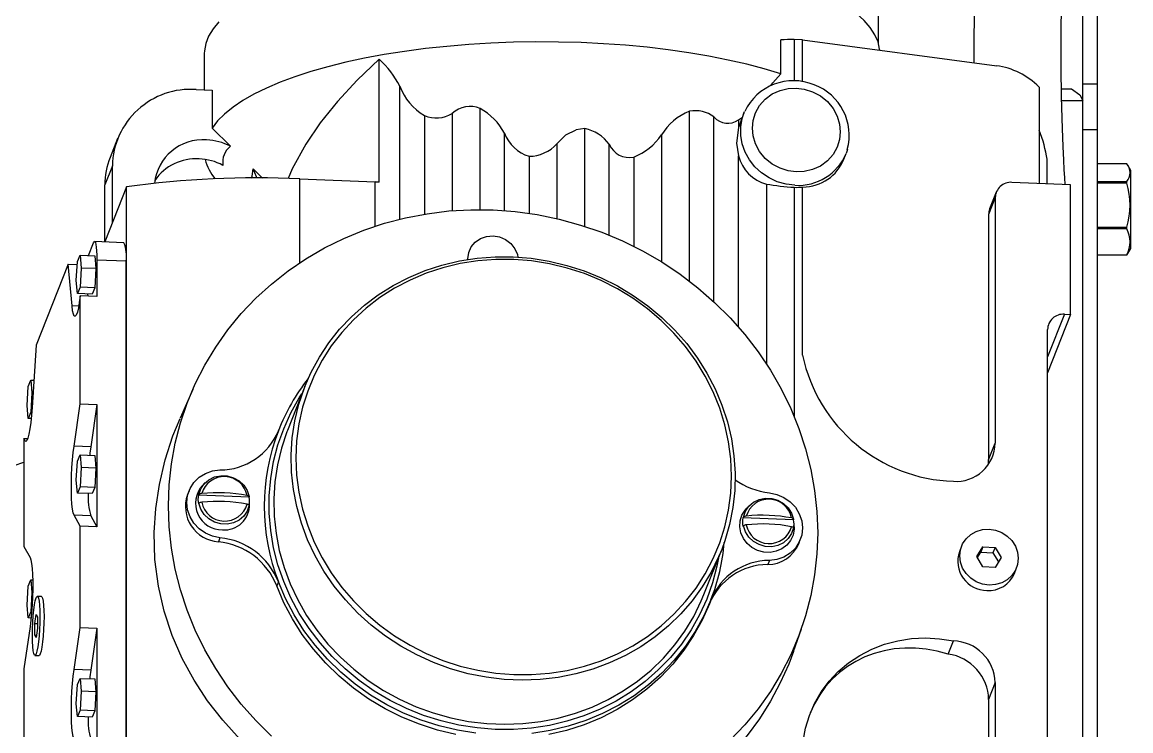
# Model space of a CAD drawing. Header units: feet. Extents: x 0.3 to 98.5, y -18.6 to 31.5.
# Drawn here: x 50.2348 to 50.7327, y 4.7553 to 5.0738 of the extents above; entities that cross this region are included whole.
import ezdxf

# ---------------------------------------------------------------- set-up
doc = ezdxf.new("R2010")
doc.units = ezdxf.units.FT
doc.header["$MEASUREMENT"] = 0

msp = doc.modelspace()

# ---------------------------------------------------------------- linework, layer by layer
for p, q in [((50.61935684085834, 5.06436958304157), (50.61935684085834, 5.106966052445364)), ((50.71121568027947, 4.480181823305688), (50.71121568027947, 5.083638482316776)), ((50.71769445175288, 5.083638482316776), (50.71769445175288, 4.672887327283329)), ((50.5755022551642, 5.050504592565924), (50.5755022551642, 5.065752237903215)), ((50.58532196949305, 5.065752689280965), (50.58155971007064, 5.065908680543876)), ((50.58155971007064, 5.065908680543876), (50.58155971007064, 5.047326303826468)), ((50.58532196949305, 5.047005394371253), (50.58532196949305, 5.065752689280965)), ((50.58532196949305, 5.065752689280965), (50.6725240970421, 5.054159044581516)), ((50.31664047348922, 5.059605737954247), (50.31664047348922, 5.043330821545574)), ((50.39513010195535, 5.001779255695594), (50.39513010195535, 5.057058304245922)), ((50.40445264525507, 4.98524712584479), (50.40445264525507, 5.044973403865884)), ((50.69159953351357, 5.044578004144322), (50.69159953351357, 5.001252226172044)), ((50.70162785911347, 5.043810263779184), (50.70605881311006, 5.043810263779184)), ((50.71121568027947, 5.046041592186567), (50.71769445175288, 5.046041592186567)), ((50.31296341233587, 5.043483306724626), (50.32012456346683, 5.043186360540414)), ((50.32012456346683, 5.043186360540414), (50.32012456346683, 5.026144891148837)), ((50.44047510248019, 4.98949857956025), (50.44047510248019, 5.034998036088661)), ((50.70172105568128, 5.038472874259911), (50.71121568027947, 5.038472874259911)), ((50.4154584193103, 5.031766395649145), (50.4154584193103, 4.987496484924526)), ((50.42796675227018, 5.03273567761722), (50.42796675227018, 4.98902269803583)), ((50.53453152479059, 4.957376077846513), (50.53453152479059, 5.033707902165725)), ((50.54553727009562, 4.948094806860734), (50.54553727009562, 5.031136502311378)), ((50.55654304415084, 5.029823024683711), (50.5582886915366, 5.031046808952398)), ((50.55654304415084, 5.029823024683711), (50.55654304415084, 5.026422281463899)), ((50.55898222051207, 5.032807512804892), (50.5571367122679, 5.028122342571914)), ((50.55898222051207, 5.032807512804892), (50.55930756899434, 5.033588422187764)), ((50.32012456346683, 5.026144891148837), (50.32838834706583, 5.017953854118058)), ((50.45148087653539, 4.989067119931482), (50.45148087653539, 5.023867331022275)), ((50.48750331076037, 5.025915540938966), (50.48367845645657, 5.025389585234462)), ((50.48750331076037, 4.981999038867569), (50.48750331076037, 5.025915540938966)), ((50.55726549005249, 5.028066332918161), (50.55654304415084, 5.026422281463899)), ((50.71769445175288, 5.025320011248064), (50.71121568027947, 5.025320011248064)), ((50.27767400407703, 5.021507308205795), (50.27430825557042, 5.0129628639593)), ((50.47499497780047, 5.019099813100077), (50.47499497780047, 4.985463985541056)), ((50.52202316308052, 5.023053583189334), (50.52202316308052, 4.966018353189066)), ((50.4985090560654, 4.97799208239177), (50.4985090560654, 5.018857293872474)), ((50.60384118782567, 5.012153865655295), (50.60485845527359, 5.014736341514624)), ((50.60546549222211, 5.016494899166538), (50.60485845527359, 5.014736341514624)), ((50.27534084686173, 5.009166437828702), (50.2719750926051, 5.000621995019719)), ((50.27534084686173, 4.983629580614521), (50.27534084686173, 5.009166437828702)), ((50.46248661609039, 5.013506906399005), (50.46248661609039, 4.987840680584119)), ((50.50951483012061, 5.013074035136636), (50.50951483012061, 4.973009119281917)), ((50.55654304415084, 4.936770187612888), (50.55654304415084, 5.013611690724927)), ((50.69510539887388, 5.001106860973875), (50.69510539887388, 5.012115208169762)), ((50.73096017932738, 5.010132105899755), (50.71769445175288, 5.010132105899755)), ((50.73274733621604, 5.007112462064383), (50.73140938931429, 5.009429868496214)), ((50.33854357018886, 5.007893539635779), (50.34279307607997, 5.003687358821155)), ((50.73274733621604, 4.972069337868582), (50.73274733621604, 5.007112462064383)), ((50.28169691258752, 4.999765407988262), (50.27193349685166, 4.974979505349447)), ((50.2719750926051, 4.975085137805539), (50.2719750926051, 5.000621995019719)), ((50.28169691258752, 4.658935384777907), (50.28169691258752, 4.999765407988262)), ((50.35958657089819, 5.003358934070148), (50.39344688844997, 5.001954913515833)), ((50.35958657089819, 4.965682864520023), (50.35958657089819, 5.003358934070148)), ((50.39344688844997, 4.982094214884954), (50.39344688844997, 5.001954913515833)), ((50.56905137711073, 5.000988683378852), (50.56905137711073, 4.920292710407566)), ((50.58155971007064, 4.999536510593652), (50.58155971007064, 4.896663052125932)), ((50.58532196949305, 4.92403911698341), (50.58532196949305, 4.999658136772188)), ((50.70571421926055, 5.000666983293819), (50.67937842630366, 5.001758966696977)), ((50.70571421926055, 4.942367106400903), (50.70571421926055, 5.000666983293819)), ((50.71769445175288, 5.002077954202987), (50.73096017932738, 5.002077954202987)), ((50.73096017932738, 5.001391543770868), (50.71769445175288, 5.001391543770868)), ((50.73096017932738, 5.001391543770868), (50.73096017932738, 5.002077954202987)), ((50.67185387870863, 4.994895592630295), (50.66889066715459, 4.987373050359972)), ((50.67232051705174, 4.997363789418349), (50.66934131465027, 4.989800667713293)), ((50.67185387870863, 4.994895592630295), (50.67185387870863, 4.884574309284984)), ((50.66889066715459, 4.987373050359972), (50.66889066715459, 4.877051767014661)), ((50.71769445175288, 4.981626923912874), (50.73096017932738, 4.981626923912874)), ((50.73096017932738, 4.980850311243683), (50.71769445175288, 4.980850311243683)), ((50.73096017932738, 4.980850311243683), (50.73096017932738, 4.981626923912874)), ((50.26462030904439, 4.968862452767398), (50.26684613610574, 4.974513062507537)), ((50.28052471619565, 4.974623271991515), (50.26735681971721, 4.97516929388078)), ((50.71769445175288, 4.969139897707793), (50.73096017932738, 4.969139897707793)), ((50.73127719025884, 4.969828287589467), (50.73096017932738, 4.969049639407874)), ((50.73096017932738, 4.969049639407874), (50.73096017932738, 4.969139897707793)), ((50.73140938931429, 4.969751931436752), (50.73274733621604, 4.972069337868582)), ((50.25543519158195, 4.964958755420723), (50.24109028018227, 4.928542074356214)), ((50.25723961007579, 4.946219598248097), (50.25543519158195, 4.964958755420723)), ((50.25543519158195, 4.964958755420723), (50.25961542105095, 4.964785470927444)), ((50.25915177847611, 4.957616391935682), (50.25970698460883, 4.966201245990883)), ((50.25970698460883, 4.966201245990883), (50.26081739112423, 4.969020137415628)), ((50.26081739112423, 4.969020137415628), (50.26137259725695, 4.963254229410508)), ((50.26081739112423, 4.969020137415628), (50.26740133648843, 4.968747155939925)), ((50.26740133648843, 4.968747155939925), (50.26795654262116, 4.962981247934803)), ((50.26840880587667, 4.966820175449355), (50.26840880587667, 4.950497387124008)), ((50.28157670810516, 4.966274153560091), (50.26840880587667, 4.966820175449355)), ((50.28157670810516, 4.670290213272313), (50.28157670810516, 4.966274153560091)), ((50.43503943911215, 4.967156060870812), (50.43503621909253, 4.967412992561226)), ((50.73096017932738, 4.969049639407874), (50.71769445175288, 4.969049639407874)), ((50.26137259725695, 4.963254229410508), (50.26081739112423, 4.954669431418148)), ((50.26795654262116, 4.962981247934803), (50.26137259725695, 4.963254229410508)), ((50.26795654262116, 4.962981247934803), (50.26740133648843, 4.954396448504937)), ((50.25970698460883, 4.951850483930562), (50.25915177847611, 4.957616391935682)), ((50.26081739112423, 4.954669431418148), (50.25970698460883, 4.951850483930562)), ((50.26740133648843, 4.954396448504937), (50.26081739112423, 4.954669431418148)), ((50.26740133648843, 4.954396448504937), (50.26629092997302, 4.951577502454862)), ((50.26629092997302, 4.951577502454862), (50.25970698460883, 4.951850483930562)), ((50.26088429853188, 4.902194693641233), (50.26088429853188, 4.950809365337305)), ((50.26840880587667, 4.950497387124008), (50.26088429853188, 4.950809365337305)), ((50.2642098542936, 4.951663748667835), (50.26430578787809, 4.950667506223001)), ((50.26021640896261, 4.946096162246031), (50.25723961007579, 4.946219598248097)), ((50.7028925045686, 4.942484099488709), (50.69536797997371, 4.923382040355017)), ((50.70571421926055, 4.942367106400903), (50.69536797997371, 4.916101732685567)), ((50.7028925045686, 4.942484099488709), (50.70571421926055, 4.942367106400903)), ((50.69536797997371, 4.738298125876168), (50.69536797997371, 4.935620781484866)), ((50.24109028018227, 4.928542074356214), (50.23928586168843, 4.900641353302147)), ((50.23703399846845, 4.90146713739593), (50.23758920460116, 4.910051992888633)), ((50.23758920460116, 4.910051992888633), (50.23869961111657, 4.912870882875872)), ((50.23869961111657, 4.912870882875872), (50.23925481724928, 4.907105032371101)), ((50.23869961111657, 4.912870882875872), (50.24007309323482, 4.912813969029111)), ((50.36182146001478, 4.910069455745033), (50.3540081054101, 4.890234133456266)), ((50.23925481724928, 4.907105032371101), (50.23869961111657, 4.8985201783159)), ((50.239702681728, 4.907086436757803), (50.23925481724928, 4.907105032371101)), ((50.31145782316271, 4.908734050358769), (50.30575776743382, 4.895729940753236)), ((50.23758920460116, 4.895701229390804), (50.23703399846845, 4.90146713739593)), ((50.25811957243715, 4.883265749374781), (50.26088429853188, 4.902194693641233)), ((50.26088429853188, 4.902194693641233), (50.26840880587667, 4.901882657927581)), ((50.26840880587667, 4.901882657927581), (50.26564408553197, 4.882953769723972)), ((50.26840880587667, 4.901882657927581), (50.26840880587667, 4.846991889117941)), ((50.23869961111657, 4.8985201783159), (50.23758920460116, 4.895701229390804)), ((50.23887256067031, 4.89564799125394), (50.23758920460116, 4.895701229390804)), ((50.2391317377494, 4.898502261206737), (50.23869961111657, 4.8985201783159)), ((50.34999835297976, 4.890403574051122), (50.34982387966674, 4.889960699165306)), ((50.23564117323234, 4.886726006894699), (50.23564117323234, 4.83811127626076)), ((50.23564117323234, 4.886726006894699), (50.23730419261467, 4.886656997849242)), ((50.66889066715459, 4.877051767014661), (50.67185387870863, 4.884574309284984)), ((50.26564408553197, 4.882953769723972), (50.25811957243715, 4.883265749374781)), ((50.25915177847611, 4.867924282153361), (50.25970698460883, 4.876509137646069)), ((50.25970698460883, 4.876509137646069), (50.26081739112423, 4.879328029070814)), ((50.26081739112423, 4.879328029070814), (50.26137259725695, 4.873562177128536)), ((50.26081739112423, 4.879328029070814), (50.26740133648843, 4.879055046157601)), ((50.26740133648843, 4.879055046157601), (50.26795654262116, 4.873289138152481)), ((50.26137259725695, 4.873562177128536), (50.26081739112423, 4.864977323073335)), ((50.26795654262116, 4.873289138152481), (50.26137259725695, 4.873562177128536)), ((50.26795654262116, 4.873289138152481), (50.26740133648843, 4.864704340160122)), ((50.25970698460883, 4.862158375585748), (50.25915177847611, 4.867924282153361)), ((50.26081739112423, 4.864977323073335), (50.25970698460883, 4.862158375585748)), ((50.26740133648843, 4.864704340160122), (50.26081739112423, 4.864977323073335)), ((50.26740133648843, 4.864704340160122), (50.26629092997302, 4.861885394110047)), ((50.31708066167116, 4.866811726562362), (50.31578398277084, 4.865525264036789)), ((50.26629092997302, 4.861885394110047), (50.25970698460883, 4.862158375585748)), ((50.30977287889681, 4.863153995589295), (50.30905164625253, 4.861323096746622)), ((50.31398998334049, 4.861205877969939), (50.31423575133789, 4.861495136357309)), ((50.33675383153447, 4.860262028406815), (50.31398998334049, 4.861205877969939)), ((50.33674016370119, 4.860562024984615), (50.33675383153447, 4.860262028406815)), ((50.31423575133789, 4.857571150012019), (50.31398998334049, 4.857281891624648)), ((50.33675383153447, 4.856337984561177), (50.33674016370119, 4.856637982576483)), ((50.33698978997209, 4.857172077455582), (50.33693033460986, 4.858701849838571)), ((50.56162734587812, 4.856671835907742), (50.5603306842279, 4.85538531731933)), ((50.26088429853188, 4.847303868768746), (50.25811957243715, 4.852195498322125)), ((50.26564408553197, 4.851883521546336), (50.25811957243715, 4.852195498322125)), ((50.26564408553197, 4.851883521546336), (50.26840880587667, 4.846991889117941)), ((50.55853669054758, 4.851065987315321), (50.55878245854498, 4.851355245702694)), ((50.58130051574143, 4.850122081689356), (50.55853669054758, 4.851065987315321)), ((50.26088429853188, 4.801739527407509), (50.26088429853188, 4.847303868768746)), ((50.26840880587667, 4.846991889117941), (50.26088429853188, 4.847303868768746)), ((50.55878245854498, 4.84743120329456), (50.55853669054758, 4.84714194490719)), ((50.58153648567914, 4.847032130738123), (50.58147702456684, 4.848561903121112)), ((50.32368775092636, 4.842078442494136), (50.32296652403213, 4.840247486151112)), ((50.58359433121703, 4.839367387226408), (50.58431558111141, 4.841198343569429)), ((50.23564117323234, 4.83811127626076), (50.23840589932706, 4.833219701332714)), ((50.541041973207, 4.816559529701786), (50.54885533356168, 4.836394880740729)), ((50.65670197289217, 4.838221655370772), (50.65574034853324, 4.835780361559125)), ((50.66362293930974, 4.833581473411895), (50.66633809435245, 4.837953534112183)), ((50.66388645191525, 4.833135321006107), (50.66540051089001, 4.835573279797435)), ((50.66633809435245, 4.837953534112183), (50.66540051089001, 4.835573279797435)), ((50.66540051089001, 4.835573279797435), (50.67083084397557, 4.835348112738055)), ((50.66633809435245, 4.837953534112183), (50.67176845043815, 4.837728367052799)), ((50.67176845043815, 4.837728367052799), (50.67083084397557, 4.835348112738055)), ((50.67083084397557, 4.835348112738055), (50.67328250941289, 4.831197092009502)), ((50.67176845043815, 4.837728367052799), (50.674483628481, 4.833131195355971)), ((50.57040068608171, 4.831848688854508), (50.56967946493751, 4.830017732511482)), ((50.66633809435245, 4.828984301715067), (50.66362293930974, 4.833581473411895)), ((50.674483628481, 4.833131195355971), (50.67176845043815, 4.828759133218176)), ((50.67176845043815, 4.828759133218176), (50.66633809435245, 4.828984301715067)), ((50.68044294178947, 4.826049775648292), (50.6814046006486, 4.828491011959589)), ((50.23703399846845, 4.811775029051114), (50.23758920460116, 4.820359855793649)), ((50.23758920460116, 4.820359855793649), (50.23869961111657, 4.82317877309355)), ((50.23869961111657, 4.82317877309355), (50.23925481724928, 4.817412895276112)), ((50.23869961111657, 4.82317877309355), (50.23958516826202, 4.823142093620072)), ((50.34990701367327, 4.822237015105673), (50.34918579252906, 4.820406058762648)), ((50.23925481724928, 4.817412895276112), (50.23869961111657, 4.808828068533577)), ((50.23956851041054, 4.81739989588441), (50.23925481724928, 4.817412895276112)), ((50.2435236605082, 4.815636562828399), (50.24164253654703, 4.815714557741101)), ((50.23758920460116, 4.806009121045991), (50.23703399846845, 4.811775029051114)), ((50.54336887438418, 4.812117838952259), (50.54409009552839, 4.813948795295286)), ((50.23869961111657, 4.808828068533577), (50.23758920460116, 4.806009121045991)), ((50.23887256067031, 4.805955910221792), (50.23758920460116, 4.806009121045991)), ((50.2391317377494, 4.808810152861922), (50.23869961111657, 4.808828068533577)), ((50.24049154053431, 4.803514360533589), (50.24109256869622, 4.807629322792442)), ((50.24109256869622, 4.807629322792442), (50.24169359685811, 4.806565937188521)), ((50.24169359685811, 4.806565937188521), (50.24169359685811, 4.801387560575572)), ((50.23840589932706, 4.802149424404904), (50.23564117323234, 4.783220507451119)), ((50.24049154053431, 4.798335986795657), (50.24049154053431, 4.803514360533589)), ((50.24049154053431, 4.803514360533589), (50.24169359685811, 4.803464513479883)), ((50.24169359685811, 4.801387560575572), (50.24109256869622, 4.79727257244156)), ((50.25811957243715, 4.782810583141062), (50.26088429853188, 4.801739527407509)), ((50.26088429853188, 4.801739527407509), (50.26840880587667, 4.801427520444038)), ((50.26840880587667, 4.801427520444038), (50.26564408553197, 4.782498603490254)), ((50.26840880587667, 4.801427520444038), (50.26840880587667, 4.746536724321729)), ((50.58119737736303, 4.790862672012766), (50.5847782116801, 4.80107027076741)), ((50.24109256869622, 4.79727257244156), (50.24049154053431, 4.798335986795657)), ((50.24049154053431, 4.798335986795657), (50.24124334036483, 4.798304788543073)), ((50.6507235579673, 4.78977498244827), (50.65304260459662, 4.795662204692524)), ((50.24054260659544, 4.789187364805572), (50.24242373630666, 4.789109341142696)), ((50.23564117323234, 4.783220507451119), (50.23564117323234, 4.737656138777217)), ((50.26564408553197, 4.782498603490254), (50.25811957243715, 4.782810583141062)), ((50.25915177847611, 4.76746911591964), (50.25970698460883, 4.776053942662175)), ((50.25970698460883, 4.776053942662175), (50.26081739112423, 4.77887289158727)), ((50.26081739112423, 4.77887289158727), (50.26137259725695, 4.773106983582149)), ((50.26081739112423, 4.77887289158727), (50.26740133648843, 4.778599881361389)), ((50.26740133648843, 4.778599881361389), (50.26795654262116, 4.772834000668938)), ((50.67185387870863, 4.776943789333771), (50.66889066715459, 4.769421219750782)), ((50.67185387870863, 4.776943789333771), (50.67185387870863, 4.682767093540575)), ((50.26137259725695, 4.773106983582149), (50.26081739112423, 4.764522156839616)), ((50.26795654262116, 4.772834000668938), (50.26137259725695, 4.773106983582149)), ((50.26795654262116, 4.772834000668938), (50.26740133648843, 4.764249146613738)), ((50.25970698460883, 4.761703209352028), (50.25915177847611, 4.76746911591964)), ((50.66889066715459, 4.769421219750782), (50.66889066715459, 4.67524452252008)), ((50.26081739112423, 4.764522156839616), (50.25970698460883, 4.761703209352028)), ((50.26629092997302, 4.761430227876327), (50.25970698460883, 4.761703209352028)), ((50.26740133648843, 4.764249146613738), (50.26081739112423, 4.764522156839616)), ((50.26740133648843, 4.764249146613738), (50.26629092997302, 4.761430227876327))]:
    msp.add_line(p, q)
at = {"flags": 128}
for points in [[(50.61999507174691, 5.0611428574445), (50.61994774320856, 5.061573806757663), (50.61920405092743, 5.064854506496077), (50.61778663279149, 5.068111750404087), (50.61570179658916, 5.071331013893191), (50.61295889187737, 5.074497887375594), (50.60957016048076, 5.077598237265187), (50.60555071349135, 5.080618274977965), (50.60091850251853, 5.083544436181278), (50.59569426218863, 5.086363666858089), (50.58990128014357, 5.089063416119432), (50.58356542004088, 5.091631594516649), (50.57671501805322, 5.094056723542307), (50.56938064711688, 5.09632801181815), (50.56159510543168, 5.098435283219688), (50.55339307145891, 5.100369103376934), (50.5448112706723, 5.102120877425021), (50.53588798680514, 5.103682808316441), (50.52666309635038, 5.105047830695655), (50.51717776380882, 5.106209896963312), (50.5074743956888, 5.107163863713073), (50.49759632425437, 5.107905379605933), (50.48758761202399, 5.108431223184754)], [(50.32315977120953, 5.073879918172977), (50.32054540278088, 5.070701573370679), (50.31859119012441, 5.067473717891728), (50.3173058560432, 5.064210709573597), (50.31669515632237, 5.06092718513047), (50.31664047348922, 5.059605737954247)], [(50.70327292688643, 5.000768206910548), (50.70307810994946, 5.003743368474906), (50.70286068387472, 5.007510575802481), (50.70263891077352, 5.011727776559246), (50.7023546807918, 5.017873767630112), (50.70204733566922, 5.025965446930531), (50.70167448614755, 5.04025827738789), (50.70150408385933, 5.053234127008741), (50.70147090615719, 5.064794088002964), (50.70150261185037, 5.072203199332179), (50.70155478191822, 5.07806942676102)], [(50.5755022551642, 5.050504592565924), (50.56808424421825, 5.052749994184049), (50.56022027780522, 5.054829573416864), (50.55194550588926, 5.056733947644705), (50.54329695294597, 5.058454637003399), (50.53431331096108, 5.059983956571129), (50.52503469792899, 5.061315068118736), (50.51550262910266, 5.062441980109705), (50.50575971799174, 5.06335971876374), (50.49584957861194, 5.064064102367857), (50.48581648048297, 5.064552079090969), (50.47570529687825, 5.064821386294286), (50.46556122307314, 5.064870839470592), (50.45542967284434, 5.06470021293101), (50.44535590471759, 5.064310351930692), (50.43538497596742, 5.063702839166782), (50.42556148961557, 5.062880502219004), (50.41592935867959, 5.061847015359747), (50.40653164517186, 5.060607010242231), (50.39741037609842, 5.059165970962367), (50.38860635945794, 5.057530340434409), (50.3801589599902, 5.055707524703484), (50.37210592667525, 5.053705545068466), (50.36448328348254, 5.051533500959783), (50.35732512811984, 5.049201004998519), (50.35066345953209, 5.046718451810488), (50.34452805140069, 5.044097092776758), (50.33894636014297, 5.041348509905385), (50.33394334666094, 5.038485026958954), (50.32954136134084, 5.035519472265632), (50.32576010955269, 5.032465126968829), (50.32261649064947, 5.029335556838701), (50.32012456346683, 5.026144891148837)], [(50.39513010195535, 5.057058304245922), (50.38529206226481, 5.047615562213844), (50.3765263351076, 5.038148066280945), (50.36870238318838, 5.028471510574301), (50.36217827268874, 5.018989149363332), (50.35609109010116, 5.007852564886127), (50.35425423565972, 5.003463209517973)], [(50.57104812852639, 5.04525740528373), (50.5719184768292, 5.046531265170012), (50.5755022551642, 5.050504592565924)], [(50.58252136892977, 5.006462391853679), (50.5789272750319, 5.006925840364847), (50.57525080613218, 5.008086323935361), (50.57171295332701, 5.009980806665434), (50.56855470058461, 5.012558252681616), (50.56598914420338, 5.015676348616834), (50.56415632628651, 5.019126037572354), (50.56309927434619, 5.022675705262023), (50.56276952133708, 5.026116746164858), (50.56309927434619, 5.029530375213179), (50.56415632628651, 5.03299238361876), (50.56598914420338, 5.036290094835826), (50.56855470058461, 5.039195458162419), (50.57171295332701, 5.041510998707883), (50.57525080613218, 5.043112097400444), (50.5789272750319, 5.04396766523819), (50.58252136892977, 5.044133093746103)], [(50.58252136892977, 5.044133093746103), (50.58611548582774, 5.043669589172092), (50.58979192022726, 5.042509163101931), (50.59332977878249, 5.040614680371858), (50.59648803152486, 5.038037234355675), (50.59905358215607, 5.034919138420459), (50.60088640582296, 5.031469449464934), (50.6019434577633, 5.027919725712428), (50.60227321077241, 5.024478740872434), (50.6019434577633, 5.021065055761271), (50.60088640582296, 5.017603045918177), (50.59905358215607, 5.014305336138625), (50.59648803152486, 5.011400028874869), (50.59332977878249, 5.009084488329409), (50.58979192022726, 5.007483389636842), (50.58611548582774, 5.006627821799102), (50.58252136892977, 5.006462391853679)], [(50.70605881311006, 5.043810263779184), (50.70988999820244, 5.041141597769725), (50.71121568027947, 5.038472874259911)], [(50.58192035226793, 5.000451988046413), (50.57789522999393, 5.000936912938428), (50.57397991613898, 5.002044777938352), (50.57028120610375, 5.00374523436127), (50.56689996700277, 5.005992050488018), (50.5639284466481, 5.00872379006927), (50.56144770903364, 5.01186602033903), (50.55952541482162, 5.015333002524917), (50.55821396983134, 5.019030181613333), (50.55754920253108, 5.022856732177472), (50.55754920253108, 5.026708206268465), (50.55821396983134, 5.03047959530902), (50.55898222051207, 5.032807512804892)], [(50.47499497780047, 5.019099813100077), (50.47893309629436, 5.023046972086552), (50.48367845645657, 5.025389585234462)], [(50.55654304415084, 5.026422281463899), (50.55561513224733, 5.019436772340578), (50.55654304415084, 5.013611690724927)], [(50.33780902621348, 5.003698833016061), (50.33812952166618, 5.004605268538731), (50.33854357018886, 5.007893539635779)], [(50.34025114659268, 5.003746930621608), (50.3400782890395, 5.004297132786341), (50.33854357018886, 5.007893539635779)], [(50.34681531758639, 4.752868404148943), (50.33977627994943, 4.759872677074087), (50.33323401658919, 4.767298771131776), (50.32721903719155, 4.77511209986128), (50.32175936742725, 4.783276177852805), (50.31688046845144, 4.791752941311936), (50.31260508740268, 4.800502913373153), (50.30895317690259, 4.809485260162672), (50.30594173405468, 4.818658127175473), (50.30358481769462, 4.827978732713406), (50.30189341038933, 4.837403613699168), (50.30087540693691, 4.846888857115195), (50.3005355396162, 4.85639020637935), (50.30087540693691, 4.865863354596685), (50.30189341038933, 4.875264160185756), (50.30358481769462, 4.884548763316841), (50.30594173405468, 4.893673929476515), (50.30895317690259, 4.902597045155153), (50.31260508740268, 4.911276566349631), (50.31688046845144, 4.919671974000588), (50.32175936742725, 4.927744154932203), (50.32721903719155, 4.935455466540146), (50.33323401658919, 4.94276996679292), (50.33977627994943, 4.949653517732541), (50.34681531758639, 4.956074072976252), (50.35431829104999, 4.962001677716545), (50.36225023437718, 4.967408639784709), (50.3705741748427, 4.972269863152828), (50.37925128245996, 4.976562574807167), (50.3882411172326, 4.980266819251122), (50.39750175565518, 4.983365303254351), (50.40699000921455, 4.985843561166208), (50.41666165439127, 4.987690115916768), (50.42647161091068, 4.988896266265515), (50.43637411424397, 4.989456415990858), (50.44632298585975, 4.989368022139798)], [(50.44632298585975, 4.989368022139798), (50.45627187472566, 4.988631366464057), (50.466174389559, 4.987250011110332), (50.47598432882832, 4.985230340055017), (50.48565596825502, 4.982581738792806), (50.49514423331445, 4.979316637461926), (50.50440487173701, 4.975450187404688), (50.51339470650966, 4.971000413543415), (50.52207183137703, 4.965988118067353), (50.53039573734235, 4.960436637493677), (50.53832769791965, 4.954371862792645), (50.54583068863334, 4.947822051073908), (50.55286971477022, 4.94081777958627), (50.55941198388051, 4.933391712841249), (50.56542696327816, 4.92557838411175), (50.57088662729242, 4.917414306120223), (50.57576551476816, 4.908937513910915), (50.58004090156693, 4.900187570599872), (50.58369281206704, 4.891205223810358), (50.58670425491495, 4.882032358235064), (50.58906117127501, 4.872711751259617), (50.59075258433033, 4.863286870273862), (50.59177058778275, 4.853801626857836), (50.5921104608535, 4.844300277593677), (50.59177058778275, 4.834827129376341), (50.59075258433033, 4.825426323787269), (50.58906117127501, 4.81614169190601), (50.58670425491495, 4.807016553059002), (50.58369281206704, 4.798093411505212), (50.58004090156693, 4.789413917623394), (50.57576551476816, 4.781018482659777), (50.57088662729242, 4.772946303165666), (50.56542696327816, 4.765234990120216), (50.55941198388051, 4.757920517180105), (50.55286971477022, 4.75103693892782)], [(50.26684613610574, 4.974513062507537), (50.26715100296322, 4.975062925420204), (50.26744414549925, 4.975143634349442), (50.26771430514528, 4.9747519635256), (50.26795110883805, 4.973903062853475), (50.26814544852211, 4.972629487593926), (50.26828986065196, 4.970980236670481), (50.26837877919372, 4.969018668281675), (50.26840880587667, 4.966820175449355)], [(50.43503621909253, 4.967412992561226), (50.43542081018575, 4.970182712561384), (50.43654836905566, 4.972731785029696), (50.43834205223408, 4.974886533032995), (50.44067960822619, 4.976500066176312), (50.4434017725616, 4.977462396352029), (50.44632298585975, 4.97770802347357), (50.44924423365813, 4.977220161751161), (50.45196639224352, 4.976032040637259), (50.45430394248557, 4.974224708313175), (50.45609763141403, 4.971921204028542), (50.45722519028396, 4.969278592865326), (50.45746589825053, 4.96819593458148)], [(50.4555787942529, 4.967122263602397), (50.44750098978702, 4.967138596576907), (50.43947837415738, 4.96651763448105), (50.43156573369781, 4.965263612215635), (50.42381713023766, 4.963385068582674), (50.41628548709938, 4.960894886535668), (50.40902226709655, 4.957810021490417), (50.40207705853126, 4.954151613450721), (50.39549733369277, 4.949944585943442), (50.38932801185476, 4.94521770351882), (50.38361126377416, 4.940003242561017), (50.37838611493873, 4.934336863349799), (50.37368828456612, 4.928257223370689), (50.36954984060171, 4.921805866626814), (50.36599907321783, 4.915026874324244), (50.36306020731212, 4.907966593182861), (50.36075335075707, 4.900673172558511), (50.35909424139857, 4.89319646669246), (50.35809422405572, 4.885587563208466), (50.35776011827012, 4.87789846254835), (50.35809422405572, 4.870181610781659), (50.35909424139857, 4.862489796105006), (50.36075335075707, 4.854875524963306), (50.36306020731212, 4.847390793485859), (50.36599907321783, 4.840086749671787), (50.36954984060171, 4.833013298075157), (50.37368828456612, 4.826218763427889), (50.37838611493873, 4.819749574387867), (50.38361126377416, 4.813649872536532), (50.38932801185476, 4.807961337002816), (50.39549733369277, 4.802722855273663), (50.40207705853126, 4.797970173879358), (50.40902226709655, 4.793735790580401), (50.41628548709938, 4.790048586365261), (50.42381713023766, 4.786933824012852), (50.43156573369781, 4.784412698152314), (50.43947837415738, 4.782502503451516), (50.44750098978702, 4.78121621055198), (50.4555787942529, 4.780562693195273), (50.46365659296875, 4.780546360220761), (50.47167923734856, 4.781167322316614), (50.4795918720581, 4.782421343144529), (50.48734048126829, 4.784299859464822), (50.49487212440656, 4.786790070262002), (50.50213533290934, 4.789874933869745), (50.50908054722466, 4.793533370659611), (50.51566028931324, 4.797740399604402), (50.52182959390116, 4.802467280591513), (50.52754635923186, 4.807681714236653), (50.53277149656721, 4.813348122198045), (50.53746932693982, 4.819427733426975), (50.54160777665427, 4.825879090170851), (50.54515854403815, 4.832658082473424), (50.5480973984438, 4.839718363614809), (50.55040426074888, 4.847011784239152), (50.55206337585743, 4.854488490105208), (50.55306337595015, 4.862097393589201), (50.55339748173577, 4.86978649424932), (50.55306337595015, 4.877503346016011), (50.55206337585743, 4.885195160692662), (50.55040426074888, 4.892809431834364), (50.5480973984438, 4.900294163311811), (50.54515854403815, 4.907598207125881), (50.54160777665427, 4.914671658722511), (50.53746932693982, 4.921466193369779), (50.53277149656721, 4.927935355097135), (50.52754635923186, 4.934035113011312), (50.52182959390116, 4.939723591044675), (50.51566028931324, 4.944962130274179), (50.50908054722466, 4.949714782918312), (50.50213533290934, 4.953949166217267), (50.49487212440656, 4.957636341682234), (50.48734048126829, 4.960751161534986), (50.4795918720581, 4.963272258645354), (50.47167923734856, 4.965182453346154), (50.46365659296875, 4.96646874624569), (50.4555787942529, 4.967122263602397)], [(50.36182146001478, 4.910069455745033), (50.36464826348772, 4.91648758159894), (50.36832587089438, 4.923252726379641), (50.37258255282919, 4.929685037569978), (50.37738994436933, 4.935741673096421), (50.38271606956999, 4.941382280650624), (50.38852549671526, 4.946569387254266), (50.39477955106953, 4.951268461071953), (50.40143660812918, 4.955448191725425), (50.40845238112438, 4.959080772045256), (50.41578016252058, 4.962142069134416), (50.42337120927078, 4.964611678993577), (50.43117497856704, 4.966473153647541), (50.43913955334304, 4.967714176521261), (50.44721192402582, 4.968326378438741), (50.45533839678822, 4.968305806250902)], [(50.45533839678822, 4.968305806250902), (50.4634648638006, 4.967652514583069), (50.47153724023342, 4.966370857649283), (50.47950180925938, 4.964469365626504), (50.48730558430568, 4.9619607029669), (50.49489662530585, 4.958861595084867), (50.50222440670203, 4.955192618480785), (50.50924017969725, 4.950978186365889), (50.5158972367569, 4.946246387661317), (50.52215129111117, 4.941028705246387), (50.52796071825643, 4.935359837707505), (50.53328682620698, 4.92927754264972), (50.53809424649729, 4.922822229881744), (50.54235090543196, 4.916036962853441), (50.54602852433869, 4.908966790214288), (50.54910262531837, 4.901658790376118), (50.55155273824626, 4.894161680510749), (50.5533625272728, 4.886525253046559), (50.55452001507506, 4.878800377105971), (50.55501745635583, 4.871038423501984), (50.55485154484499, 4.863291051986842), (50.55402339029926, 4.855609864812442), (50.55253851850234, 4.848045949602545), (50.55040677926422, 4.840649668038997), (50.54885533356168, 4.836394880740729)], [(50.26088429853188, 4.950809365337305), (50.26050071944483, 4.947834880839578), (50.26007247408566, 4.945339387197704), (50.25961576605306, 4.943417380487441), (50.25914791445256, 4.942141769715487), (50.25868664664218, 4.941560934239114), (50.25824943697837, 4.941696747191584), (50.25785286281216, 4.942544177292246), (50.25751194323504, 4.944071123533016), (50.25723961007579, 4.946219598248097)], [(50.54885533356168, 4.836394880740729), (50.54764239242157, 4.833470188671368), (50.54426372358625, 4.826555327353484), (50.5402932783954, 4.81995109011565), (50.53575745525984, 4.81370141585057), (50.53068649361386, 4.807847933374381), (50.52511407716262, 4.802429556049168), (50.5190773051322, 4.797482368219791), (50.51261637026747, 4.793039262961646), (50.50577427708044, 4.7891298587052), (50.4985965198483, 4.785780122608664), (50.49113089286224, 4.783012351870381), (50.4834270649249, 4.780845001227799), (50.47553633784883, 4.77929248026871), (50.46751118070371, 4.778365077243295), (50.45940500556498, 4.778069035252086), (50.45127178226145, 4.778406277681816), (50.44316560712271, 4.779374544768705), (50.43514044997758, 4.780967446786329), (50.42724970565141, 4.78317436198247), (50.41954589496417, 4.785980563079894), (50.41208026797812, 4.789367431465168), (50.40490251074599, 4.793312414063383), (50.39806040605889, 4.797789231776926), (50.39159948269422, 4.802768125299478), (50.38556272791391, 4.808215922678936), (50.37999031146268, 4.814096420257224), (50.37491931531648, 4.820370453108215), (50.37038350943103, 4.826996224227249), (50.36641306424018, 4.833929735783764), (50.36303439540487, 4.841124814996439), (50.36027000281216, 4.84853353101075), (50.35813826932407, 4.856106600276416), (50.35665338602709, 4.863793666861639), (50.35582524298142, 4.871543525266933), (50.35565933147058, 4.879304629303247), (50.35615677275135, 4.887025323530851), (50.35731425480359, 4.894654235699257), (50.35912407258031, 4.902140549873847), (50.36157416250805, 4.909434534001624), (50.36182146001478, 4.910069455745033)], [(50.54754736159258, 4.833074393634895), (50.54681268536638, 4.829283675851576), (50.54485495943849, 4.821790637011011), (50.54226445365524, 4.814498574832443), (50.53905796961899, 4.807454850916935), (50.53525631670654, 4.80070510760507), (50.53088411081789, 4.794293115601031), (50.52596973412591, 4.788260497970922), (50.5205450533248, 4.782646369328051), (50.51464525287889, 4.777487098644006), (50.50830859927138, 4.772816198560472), (50.50157617650255, 4.768663935824355), (50.49449164458841, 4.765057211974559), (50.48710096355898, 4.762019482841499), (50.47945207145634, 4.759570390544836), (50.47159454508255, 4.757725841118996), (50.46357936999826, 4.756497790324316), (50.45545849201994, 4.755894235022017), (50.44728463896886, 4.755919046423182), (50.43911075141757, 4.756572056339298), (50.43098991368949, 4.757849080182357), (50.42297472710512, 4.759741809151746), (50.41511720648136, 4.762237982735261), (50.40746830862869, 4.765321377209048), (50.40007761609921, 4.768972015513901), (50.39299310143517, 4.773166242005695), (50.38626068441637, 4.777876817330956), (50.37992401355875, 4.783073221741246), (50.37402421311285, 4.788721741343654), (50.36859953806177, 4.794785725414874), (50.36368516711983, 4.801225891153065), (50.35931296698119, 4.808000447303607), (50.35551129681864, 4.815065447786246), (50.35230480703237, 4.822375089259419), (50.34971430699916, 4.829881975621854), (50.34775658107125, 4.837537392576744), (50.34644434257615, 4.845291658383891), (50.34578607856552, 4.853094588175036), (50.34578607856552, 4.860895537079115), (50.34644434257615, 4.868643870287618), (50.34775658107125, 4.876289338244392), (50.34971430699916, 4.883782379959973), (50.35230480703237, 4.891074442138541), (50.35551129681864, 4.898118164616539), (50.35931296698119, 4.904867938116089), (50.36051350529575, 4.906749024702043)], [(50.23928586168843, 4.900641353302147), (50.23901352277913, 4.897110108724727), (50.23867260895206, 4.893852299875775), (50.2382760290358, 4.890991305257012), (50.23783882512203, 4.888635635217048), (50.23737755731164, 4.886874534612135), (50.23690970571116, 4.885774693786102), (50.23645299767856, 4.885377826368096), (50.23602474656934, 4.885698960074679), (50.23564117323234, 4.886726006894699)], [(50.35958657089819, 4.728792057270759), (50.35015839945489, 4.735774372249621), (50.34126628077762, 4.743234745141159), (50.33273080802329, 4.751414733479622), (50.32491264638934, 4.760057349511749), (50.31808971231904, 4.768838830327441), (50.31203408592373, 4.77802401966532), (50.30666659497105, 4.78785221242085), (50.30219616698395, 4.798073686010026), (50.29857766418739, 4.80899426035864), (50.29600435675891, 4.820260411812763), (50.29448691676356, 4.832222950009779), (50.29415513974214, 4.844396300303716), (50.2948552467577, 4.855200108690905), (50.29646975884449, 4.865998997923127), (50.29906750967189, 4.877018421123996), (50.30257876856504, 4.887852522133249), (50.30583062612773, 4.895699590630819)], [(50.3540081054101, 4.890234133456266), (50.35376082515349, 4.889599210275351), (50.35131071222563, 4.882305224710063), (50.34950090594896, 4.874818910535472), (50.3483434181467, 4.867190001242085), (50.34784599411603, 4.85946930701448), (50.34801188837677, 4.851708201540658), (50.34884004292249, 4.843958344572872), (50.35032493196952, 4.836271276550141), (50.35245665395754, 4.82869820728447), (50.35522105230027, 4.821289491270166), (50.35859972688562, 4.814094413494997), (50.36257017207647, 4.807160901938483), (50.36710597796191, 4.800535100631762), (50.37217696835809, 4.794261096530951), (50.37774937330924, 4.788380600390175), (50.38378613958963, 4.782932774260539), (50.39024706295429, 4.777953908050648), (50.39708917339144, 4.773477091774618), (50.40426693062356, 4.769532107738895), (50.41173254035951, 4.766145240791127), (50.41943636829686, 4.763339009506018), (50.42732711262303, 4.761132123060055), (50.43535226401811, 4.759539221042433), (50.44345842765678, 4.758570926642873), (50.45159165096032, 4.758233684213147), (50.45969782609905, 4.758529753517015), (50.46772298324417, 4.759457127792258), (50.47561373907042, 4.761009677501525), (50.48331753825759, 4.763177028144108), (50.49078316524364, 4.765944770132215), (50.49796092247577, 4.76929450766626), (50.50480304441297, 4.773203939235373), (50.51126395052754, 4.777647015743337), (50.51730072255796, 4.782594232322895), (50.52287313900919, 4.788012582335435), (50.52794412940536, 4.793866092124295), (50.53247992379073, 4.800115737639198), (50.53645036898158, 4.806719976314541), (50.5398290378169, 4.813634837632426), (50.541041973207, 4.816559529701786)], [(50.25811957243715, 4.852195498322125), (50.2577472691688, 4.85322853524114), (50.25743186824716, 4.854895985025463), (50.25718477199167, 4.857137657745868), (50.25701490445671, 4.859872393095374), (50.25692840092966, 4.863001510410243), (50.25692840092966, 4.866411805875753), (50.25701490445671, 4.869980067741208), (50.25718477199167, 4.873577324158319), (50.25743186824716, 4.877073582647581), (50.2577472691688, 4.880342412876184), (50.25811957243715, 4.883265749374781)], [(50.26564408553197, 4.882953769723972), (50.26527178801366, 4.880030433225373), (50.26517742418874, 4.879147283907082)], [(50.32368775092636, 4.842078442494136), (50.32031356711838, 4.842787743815714), (50.31714407880754, 4.844161073558046), (50.3143248596308, 4.846135302086484), (50.31198538887703, 4.848619833286564), (50.31023308870075, 4.851500554838024), (50.30914845384235, 4.854645100934396), (50.30878128535529, 4.857909128446231), (50.30914845384235, 4.861142748335304), (50.31023308870075, 4.864197375383826), (50.31198538887703, 4.866932731737114), (50.3143248596308, 4.869223292692881), (50.31714407880754, 4.870963706109253), (50.32031356711838, 4.872074229062866), (50.32368775092636, 4.872503707804563)], [(50.31423575133789, 4.861495136357309), (50.31510760614987, 4.864079590228693), (50.31663889222958, 4.866345566909674), (50.3187323247343, 4.868149111398187), (50.32125491685376, 4.869375720371584), (50.32404642661169, 4.869947401792183), (50.3269295056775, 4.869827865751384), (50.32972101543542, 4.869024689357849), (50.33224361330494, 4.867588905610003), (50.33433704005961, 4.865611737376149), (50.3358683203893, 4.863218766858926), (50.33674016370119, 4.860562024984615)], [(50.55878245854498, 4.851355245702694), (50.55965430760693, 4.85393964494874), (50.56118559943666, 4.856205620192217), (50.56327902619136, 4.858009222181076), (50.56580162406087, 4.859235775091632), (50.56859313381878, 4.859807453637217), (50.57147619563449, 4.859687919033925), (50.57426770539242, 4.858884741202877), (50.57679029751188, 4.857448958892544), (50.57888372426657, 4.855471789221182), (50.58041502759639, 4.853078818703956), (50.5812868709083, 4.850422134329998)], [(50.57040068608171, 4.862273955602445), (50.57377489288984, 4.861564652843358), (50.5769443697006, 4.860191324538535), (50.57976360037741, 4.858217094572586), (50.58210307688121, 4.855732508747176), (50.58385535980739, 4.852851843258559), (50.5849399946658, 4.849707238224328), (50.58530716315286, 4.846443213587506), (50.5849399946658, 4.843209649761274), (50.58385535980739, 4.840155022712755), (50.58210307688121, 4.837419666359471), (50.57976360037741, 4.835129105403702), (50.5769443697006, 4.83338863304947), (50.57377489288984, 4.832278169033712), (50.57040068608171, 4.831848688854508)], [(50.33674016370119, 4.856637982576483), (50.3358683203893, 4.854053584767943), (50.33433704005961, 4.85178760952447), (50.33224361330494, 4.849984063598452), (50.32972101543542, 4.848757454625057), (50.3269295056775, 4.84818577607947), (50.32404642661169, 4.848305309245255), (50.32125491685376, 4.84910848851381), (50.3187323247343, 4.850544269386633), (50.31663889222958, 4.852521439057996), (50.31510760614987, 4.854914409575221), (50.31423575133789, 4.857571150012019)], [(50.58153648567914, 4.847032130738123), (50.5815242208544, 4.845922116662607), (50.58103124160081, 4.843276397605454), (50.57990675899964, 4.840837193931543), (50.5782114186704, 4.838735912629), (50.57603660016981, 4.837085871075745), (50.57349956971237, 4.83597602806377), (50.5707370861313, 4.835466234270235), (50.56789806958393, 4.835583961925016), (50.56513558600287, 4.836322821301687), (50.5625985497954, 4.837643081095676), (50.56042374279488, 4.839473472497756), (50.55872840246565, 4.84171531340669), (50.55760391986447, 4.844247828649118), (50.55711093486083, 4.846934410330237), (50.55727600111655, 4.849630261067825), (50.55809025782759, 4.852190018538739), (50.55950975747622, 4.854475773902729), (50.5603306842279, 4.85538531731933)], [(50.5812868709083, 4.850422134329998), (50.58128915942223, 4.850372172275591), (50.58130051574143, 4.850122081689356)], [(50.5812868709083, 4.846498091921868), (50.58041502759639, 4.843913638050484), (50.57888372426657, 4.841647661369501), (50.57679029751188, 4.839844118318501), (50.57426770539242, 4.838617507907591), (50.57147619563449, 4.838045829362011), (50.56859313381878, 4.838165421465652), (50.56580162406087, 4.838968597859195), (50.56327902619136, 4.840404324106684), (50.56118559943666, 4.842381490903028), (50.55965430760693, 4.844774464295268), (50.55878245854498, 4.84743120329456)], [(50.58130051574143, 4.846198037843719), (50.58128915942223, 4.84644812986746), (50.5812868709083, 4.846498091921868)], [(50.6690532723953, 4.820799422971811), (50.66612315229287, 4.821235742817688), (50.66333995708561, 4.822279855741689), (50.66084321137361, 4.823879371737108), (50.65875820842025, 4.825954089315303), (50.65718940911199, 4.828400017655181), (50.65621552567837, 4.831094455321663), (50.65588537591685, 4.833902325366761), (50.65621552567837, 4.836682783557341), (50.65718940911199, 4.839296515169604), (50.65875820842025, 4.841612282841449), (50.66084321137361, 4.843514112678786), (50.66333995708561, 4.844906602975355), (50.66612315229287, 4.845719895118021), (50.6690532723953, 4.845913242921041)], [(50.6690532723953, 4.845913242921041), (50.67198342124789, 4.845476924512671), (50.67476661645516, 4.844432811588669), (50.67726335641713, 4.842833297030758), (50.67934835937048, 4.840758578015055), (50.68091712992858, 4.838312649675172), (50.68189104211237, 4.835618212008692), (50.68222116312369, 4.832810341963597), (50.68189104211237, 4.830029827710176), (50.68091712992858, 4.827416153598266), (50.67934835937048, 4.825100385926417), (50.67726335641713, 4.823198556089084), (50.67476661645516, 4.821806065792517), (50.67198342124789, 4.820992772212337), (50.6690532723953, 4.820799422971811)], [(50.23840589932706, 4.833219701332714), (50.2387782025954, 4.832186665851207), (50.23909360351706, 4.830519160004048), (50.23934070552258, 4.828277543346482), (50.23951056730751, 4.825542751934135), (50.23959706508451, 4.82241363318176), (50.23959706508451, 4.819003339153758), (50.23951056730751, 4.815435077288303), (50.23934070552258, 4.811837820871187), (50.23909360351706, 4.808341589694594), (50.2387782025954, 4.805072730715819), (50.23840589932706, 4.802149424404904)], [(50.42957645157765, 4.753679295651986), (50.42134152165443, 4.755638943529092), (50.41327157173642, 4.758224075904605), (50.40541989314825, 4.761417567736691), (50.39783834545592, 4.765198336521895), (50.39057699996451, 4.769541461608382), (50.38368382921627, 4.774418228758709), (50.37720431023832, 4.779796394651422), (50.37118128654166, 4.785640523258122), (50.36565449661842, 4.791911955655765), (50.36066046469113, 4.79856926427945), (50.35623216146068, 4.805568534674117), (50.3523988258552, 4.812863536558099), (50.34918579252906, 4.820406058762648)], [(50.43864321031896, 4.754189003194996), (50.43029768422193, 4.755510251995007), (50.42206274279864, 4.757469899872119), (50.41399279863065, 4.76005503224763), (50.40614112004251, 4.763248524079712), (50.39855958385025, 4.767029294302427), (50.39129824410887, 4.771372417951408), (50.38440505611052, 4.776249157789067), (50.37792554863263, 4.781627350994448), (50.37190251918594, 4.787471479601148), (50.36637573501273, 4.793742883248617), (50.3613816973354, 4.800400220622477), (50.35695339985499, 4.807399491017144), (50.35312006999955, 4.81469449290112), (50.34990701367327, 4.822237015105673)], [(50.23940970019295, 4.798178726212509), (50.23945188819998, 4.8010800185143), (50.23957635345833, 4.804050039547336), (50.23977684567986, 4.806939887841903), (50.24004331955342, 4.809604653890105), (50.2403624004975, 4.811910672377552), (50.24071809766465, 4.813742363287549), (50.24109256869622, 4.815007856872858), (50.24146704547779, 4.815643684246785), (50.24182274839499, 4.815617968652608), (50.24214182933906, 4.814932011035753), (50.24240829746258, 4.813620228230915), (50.24260878968414, 4.811748323013399), (50.24273324919244, 4.809410232268045), (50.24277544294951, 4.806723169021495)], [(50.2435236605082, 4.815636562828399), (50.24370387235619, 4.815539975177414), (50.24402295330026, 4.814854014685544), (50.2442894271738, 4.813542204568039), (50.24448991939536, 4.81167032953821), (50.24461437890366, 4.809332237355344), (50.24465657266073, 4.806645175546301)], [(50.54418143483488, 4.814181565338489), (50.54096839000867, 4.80690549688237), (50.53713505440319, 4.799928408685352), (50.53270676267281, 4.793296391590761), (50.52771271924544, 4.787053188990116), (50.52218594082228, 4.781240089009964), (50.51616289987552, 4.775895467384128), (50.50968339239762, 4.77105461639013), (50.50279021014933, 4.766749501910228), (50.49552886465789, 4.763008549242613), (50.48794731696559, 4.759856484975435), (50.48009564412747, 4.757314108422923), (50.47202569420944, 4.755398234125012), (50.46379077578629, 4.754121493471176)], [(50.54346020794065, 4.81235060899547), (50.54024715736439, 4.805074540539344), (50.53641382750895, 4.798097452342331), (50.53198553002854, 4.791465433810229), (50.52699149235121, 4.785222232647092), (50.521464708178, 4.779409132666943), (50.51544167873131, 4.774064511041102), (50.50896217125342, 4.769223661484615), (50.50206898325507, 4.764918545567202), (50.49480763776366, 4.761177592899587), (50.48722609007133, 4.758025528632414), (50.47937441723321, 4.755483152079897), (50.47130447306522, 4.753567277781992)], [(50.24277544294951, 4.806723169021495), (50.24273324919244, 4.80382190403237), (50.24260878968414, 4.800851855686668), (50.24240829746258, 4.797962036142275), (50.24214182933906, 4.795297270094073), (50.24182274839499, 4.792991222856452), (50.24146704547779, 4.791159560696629), (50.24109256869622, 4.789894065673808), (50.24071809766465, 4.789258238299881), (50.2403624004975, 4.789283926581396), (50.24004331955342, 4.789969884198252), (50.23977684567986, 4.791281694315755), (50.23957635345833, 4.793153569345586), (50.23945188819998, 4.79549166296596), (50.23940970019295, 4.798178726212509)], [(50.24465657266073, 4.806645175546301), (50.24461437890366, 4.803743909119669), (50.24448991939536, 4.800773860773962), (50.2442894271738, 4.7978840124794), (50.24402295330026, 4.795219273743866), (50.24370387235619, 4.792913227943751), (50.24334817518901, 4.791081537033749), (50.24297369840742, 4.789816072198613), (50.24259922737588, 4.789180243387181), (50.24242373630666, 4.789109341142696)], [(50.58532196949305, 4.744654929043955), (50.58566565483704, 4.750620090138074), (50.58669253059352, 4.756485301248222), (50.58839036068794, 4.762180276821171), (50.59073873824597, 4.767636807066337), (50.59370958009651, 4.77278949252276), (50.59726724177238, 4.777576651127129), (50.60136917301433, 4.781940911904888), (50.60596617652266, 4.785829998412543), (50.61100323021205, 4.789197312366177), (50.61641994146461, 4.792002497144912), (50.62215145563518, 4.794211982606711), (50.62812908280524, 4.795799262527579), (50.63428123503866, 4.796745373291978), (50.64053418538619, 4.797038926955523), (50.64681305114162, 4.796676420309362), (50.65304260459662, 4.795662204692524)], [(50.58119737736303, 4.790862672012766), (50.57910637712313, 4.785311616941682), (50.57532736209862, 4.776824395606338), (50.57094826766797, 4.768623495827965), (50.56598889695186, 4.760745936332123), (50.56047160608649, 4.753227236522715), (50.55442130422365, 4.746101393481876), (50.54786530402971, 4.739400480905024), (50.54083316643479, 4.73315479285173), (50.53335666038246, 4.727392503056155), (50.52546948682803, 4.722139608864188), (50.51720726723857, 4.717419820545292), (50.50860726759109, 4.713254444854281), (50.49970828337198, 4.70966224703049), (50.49055050732612, 4.706659447922744), (50.48117524770519, 4.70425960898867), (50.47162481326696, 4.702473556106733), (50.46194232352417, 4.701309370951167), (50.45217140974263, 4.700772280303822), (50.44235621494131, 4.700864686241824)], [(50.25811957243715, 4.751740333525914), (50.2577472691688, 4.752773369007421), (50.25743186824716, 4.754440847541916), (50.25718477199167, 4.756682462761976), (50.25701490445671, 4.759417255611831), (50.25692840092966, 4.762546344176522), (50.25692840092966, 4.765956666954697), (50.25701490445671, 4.769524930257663), (50.25718477199167, 4.773122186674774), (50.25743186824716, 4.776618416413861), (50.2577472691688, 4.779887275392634), (50.25811957243715, 4.782810583141062)], [(50.26564408553197, 4.782498603490254), (50.26527178801366, 4.779575266991651), (50.26517742418874, 4.77869211911087)]]:
    msp.add_lwpolyline(points, dxfattribs=at)
for centre, radius, start, end in [((52.98459685962754, 5.052528294395795), 2.322350089749792, 176.4416213746552, 179.9260620076393), ((50.57968418089354, 5.021178414826936), 0.04476956736798006, 87.59900730136633, 95.35981300667184), ((50.36726800244909, 5.025926648569145), 0.04177890517134769, 27.12247469166579, 48.1721977889673), ((50.42875419081783, 5.054035351265384), 0.02593614742571694, 200.4502830212772, 239.1605213947109), ((50.5811609508911, 5.023320567378496), 0.02412878929048866, 67.2149380740529, 154.7779837090505), ((50.58222009584418, 5.022967309663688), 0.02407005877525451, 344.5597205668019, 69.86596420868187), ((50.31048105321152, 5.008423002861653), 0.03514807353183683, 85.95007107737493, 178.7880144793155), ((50.43598733813745, 5.024100549568216), 0.01178538214386903, 67.6173409301211, 132.8869219842159), ((50.42645633306761, 5.010130146575319), 0.02854711517478338, 28.76452027250267, 60.58875922483471), ((50.53720259431469, 5.02030191973669), 0.01366948994398405, 52.4301493668418, 101.2683233979069), ((50.42077957648066, 5.044291264272291), 0.0136083455155906, 246.9819190724358, 301.8801860966772), ((50.54344981762733, 5.010567985867958), 0.02479902396186887, 111.0770250752742, 149.7700703344534), ((50.55177019307115, 5.036596800266997), 0.00828638411091796, 221.2197067524371, 305.1688089157934), ((50.46731860053037, 5.029665703725195), 0.01686578670216843, 200.1082554906243, 253.3517007148977), ((50.48402059504113, 5.008375422759261), 0.01788253589529764, 35.88436732757183, 78.76958788407623), ((50.31606171521299, 4.998973835165422), 0.02195015195204551, 85.80803224192479, 173.8716004680484), ((50.31659852698364, 4.995733763737043), 0.02515417075673453, 62.04989464109666, 87.56726692436658), ((50.46242759198078, 5.030422585149173), 0.01691578111984904, 270.1999255923, 317.9821981478664), ((50.49856691291792, 5.039624839153523), 0.02871936764748406, 292.408231827139, 324.7597441654691), ((50.33369880917104, 5.010926888679654), 0.008807903383395866, 127.0792566432499, 189.9207628994671), ((50.50763651792657, 5.022863382092988), 0.00996791671314608, 203.6969034265046, 280.8614935749649), ((50.58341845489545, 5.02360572167836), 0.02320214759827997, 266.2979912759142, 337.5259193909305), ((50.30558781364833, 5.000658172802639), 0.03361274020521793, 158.5264130474731, 180.0616681889852), ((50.31300891236308, 4.989644518324416), 0.02271305342924496, 86.7401217567288, 145.0038514786191), ((50.31323275547689, 4.987189210239885), 0.02515428106160544, 62.04995142969396, 87.56720988441039), ((50.33826771225814, 5.017338309992715), 0.02186840798032678, 193.9851098281198, 219.8083414909881), ((50.57373154912576, 5.018135194410414), 0.01777376975598819, 194.744224064682, 254.7328952933466), ((50.72606947552963, 5.006105028613865), 0.006335324736054059, 320.5314818088386, 39.46851819116113), ((50.34069033426852, 4.567008959444999), 0.4367589354597725, 87.52034288851785, 97.76272000780872), ((50.3884156825462, 4.945591639797113), 0.05658738021910231, 83.18546840588401, 84.89907771329148), ((50.59062438729927, 5.132211890323942), 0.1329846790445659, 260.6641208847813, 266.0914987915943), ((50.58262054553401, 5.024971356436309), 0.02545695951665586, 267.6116926492177, 276.0915437028182), ((50.6788637349178, 4.99476684359586), 0.007011040210988322, 85.79004163852926, 178.9477759849338), ((50.69823674145231, 4.991509234560626), 0.03418308917627666, 343.1959554420417, 16.80404455795818), ((50.7196821698635, 4.974995103756983), 0.01270735561762851, 332.5630030960029, 27.43699690399704), ((50.26463928416, 4.968380870083246), 0.01706793885078076, 352.909830392842, 21.45303616037056), ((50.70237788218316, 4.935491923199768), 0.007011087394944912, 85.79067192955154, 178.9468902063079), ((50.20220883078809, 4.964942829261188), 0.0950083357402592, 204.1985380365236, 290.6028696212248), ((50.6553016381103, 4.938925788058878), 0.07154555674171281, 192.0094252596139, 268.190597942558), ((50.43584478326891, 4.856552886370517), 0.09227927941528705, 141.8387843649356, 158.6350874325445), ((50.32357582649445, 4.900959003925005), 0.02845551415009079, 270.2253598980317, 337.7205647169575), ((50.43799585412481, 4.856203925369391), 0.09441077377050296, 158.9134441263255, 201.0865558736743), ((50.6543291519352, 4.884896306934328), 0.01752768360019604, 265.7906507420777, 358.9473729918103), ((50.32556942689091, 4.859036556502845), 0.01048425098200815, 11.19395838824521, 164.0574057947594), ((50.32462787590431, 4.857516540491799), 0.01193122275638598, 137.8370910804691, 270.6867136285047), ((50.57382543569779, 4.894345072128106), 0.03225345711058503, 234.3630558861091, 263.9047038957239), ((50.29548600835076, 4.860483377442936), 0.03105636885428835, 177.2727795734126, 196.0759443456573), ((50.32406597673079, 4.856104738702571), 0.01589532197436847, 160.8346677564498, 266.0337819290243), ((50.32433254260492, 4.859243885516046), 0.01052701420965921, 169.2585749056121, 190.7414250943878), ((50.3155056120748, 4.859791727291398), 0.002124652253013717, 90.46347095557725, 126.7037747900098), ((50.32283522198215, 4.793094016232743), 0.06921331807579262, 79.15810087479186, 96.0932633090612), ((50.33586140884719, 4.860059704799115), 0.001012193807778428, 29.75341069903364, 90.40711002097316), ((50.32641081226724, 4.858300007202748), 0.01052746787736923, 349.2588867554324, 10.74111324456762), ((50.31553625976154, 4.855776280888866), 0.00221650107240329, 91.23665160476266, 125.9259486916748), ((50.32577321963257, 4.860027583665909), 0.01048425097460641, 191.1939581788654, 344.0574059486844), ((50.32283531973274, 4.789172217775784), 0.06921109589046961, 79.15782683112946, 96.093537211098), ((50.32557148540345, 4.856978033898324), 0.0114199588259056, 265.979922134538, 0.9735881851546491), ((50.33583836845681, 4.856095620584519), 0.001052329911201749, 31.02362369503319, 89.13689675594478), ((50.57011612259795, 4.848896631348017), 0.01048424920836767, 11.19383683766008, 164.0575290212807), ((50.56887912906127, 4.849103966111256), 0.01052689891399189, 169.258299257062, 190.7417007429378), ((50.56006523386058, 4.849613110150832), 0.002163461386979264, 90.79760509284348, 126.36519060768), ((50.56738201543976, 4.782956253091088), 0.069211156873731, 79.15783226267803, 96.09353356339955), ((50.58037536385473, 4.849862791047071), 0.001069440649858345, 31.53531322113608, 88.63069890048479), ((50.57095807722775, 4.848160059047784), 0.01052689891406187, 349.2582992570618, 10.74170074293806), ((50.56005569455246, 4.845717458540676), 0.002134960374116323, 90.55209828408579, 126.6106973791643), ((50.56738201543976, 4.779032210682958), 0.06921115687382871, 79.15783226267803, 96.09353356339955), ((50.57031992108963, 4.849887639823468), 0.01048425506000674, 191.1939693240931, 344.0573964714072), ((50.58041660885603, 4.846010430013175), 0.0009975773103869585, 29.26476506477813, 90.90124711481833), ((50.3198165858404, 4.808840709985601), 0.03156434216882239, 21.49410560718236, 84.27267825615947), ((50.32053781273465, 4.810671666328622), 0.031564342168821, 21.49410560718236, 84.27267825615947), ((50.45817834484127, 4.847748148100623), 0.09232143078370766, 338.6795428167798, 355.1577917494023), ((50.56964369396955, 4.845100370530924), 0.01508268152350581, 270.1358694519557, 337.6598933891538), ((50.66815467417039, 4.831492110494469), 0.01313410323314724, 160.9436764556541, 269.7250319636365), ((50.56979138936943, 4.801562450766129), 0.02845550133729932, 90.22537121066566, 157.7205821868324), ((50.57051261626367, 4.803393407109153), 0.02845550133729655, 90.22537121066566, 157.7205821868324), ((50.66889742919578, 4.830826960816893), 0.01249481157658138, 266.3024448776635, 337.521696645819), ((50.65254908483973, 4.776354735619824), 0.01931377746636761, 1.747750385094394, 88.5357808298623), ((50.29548630160255, 4.760028225584305), 0.03105666042509726, 177.2727790937085, 196.0758706898269)]:
    msp.add_arc(centre, radius, start, end)
for centre, major_axis, ratio, start_param, end_param in [((50.67252409129205, 5.025457580836241), (0.02214180828863197, -0.02153893503405849), 0.8743336139999999, 1.559758441205234, 2.275596501430304), ((50.67210923201443, 5.024404401544503), (-0.01700467830251524, 0.03292813487051341), 0.4897523761, 4.094448046321149, 4.489210922241028), ((50.5816885626057, 5.023183525356034), (0.01799021923451314, -0.01750038471517251), 0.874333614, 5.571648753504284, 6.633961009356852), ((50.67615750967951, 4.986406907911027), (0.005535452072156625, -0.005384733758514621), 0.8743336140000002, 3.492368355767417, 3.846392828225413), ((50.65072356371732, 4.879467086480554), (0.01383863018039429, -0.01346183439628655), 0.8743336140000002, 0.5795715255375312, 0.70480017463551), ((50.6407316530893, 4.737288152347675), (0.04220782205020519, -0.041058594908676), 0.8743336140000001, 2.094276727028817, 3.492368355767077), ((50.65072356371732, 4.771836559341793), (0.0138386301803943, -0.01346183439628792), 0.874333614, 0.704800174635462, 2.275596501430335)]:
    msp.add_ellipse(centre, major_axis=major_axis, ratio=ratio, start_param=start_param, end_param=end_param)

doc.saveas('drawing.dxf')
